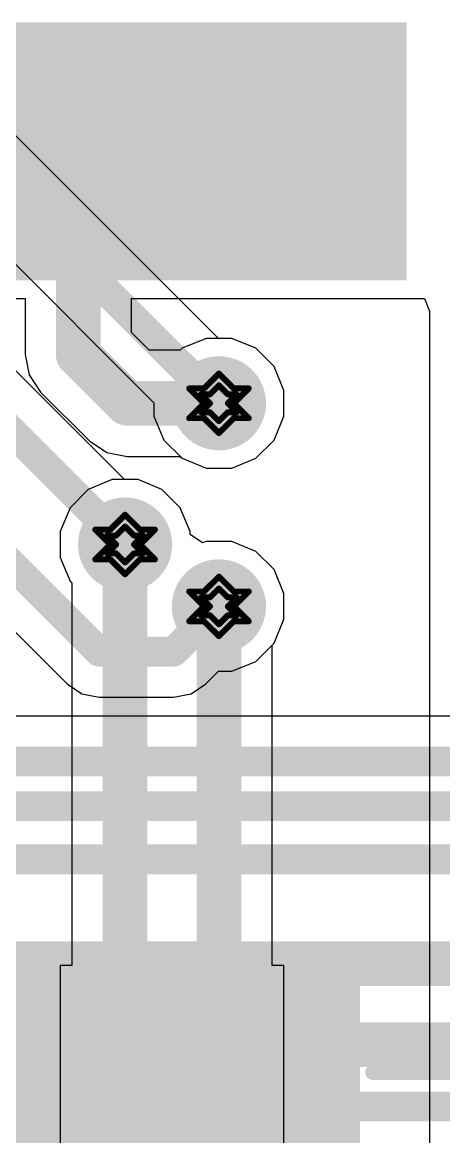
# Model space of a CAD drawing. Header units: inches. Extents: x -18 to 237, y -41 to 211.
# Drawn here: x 50.86 to 54.46, y 53.77 to 63.28 of the extents above; entities that cross this region are included whole.
import ezdxf

# ---------------------------------------------------------------- set-up
doc = ezdxf.new("R2010")
doc.units = ezdxf.units.IN
for name, color, linetype in [('Bottom Layer', 5, 'Continuous'), ('Bottom Solder', 6, 'Continuous'), ('Drill Drawing', 1, 'Continuous'), ('Top Layer', 1, 'Continuous'), ('Top Overlay', 2, 'Continuous'), ('Top Paste', 8, 'Continuous'), ('Top Solder', 216, 'Continuous'), ('Via Holes', 16, 'Continuous')]:
    doc.layers.add(name, color=color, linetype=linetype)

# ---------------------------------------------------------------- blocks, each defined once
blk = doc.blocks.new('91304_99_052R2_105')
at = {"layer": 'Top Layer'}
for points in [[(-7.9, 3.1), (-8.5, 3.1), (-8.5, 5.1), (-7.9, 5.1)], [(-7.1, 3.1), (-7.7, 3.1), (-7.7, 5.1), (-7.1, 5.1)], [(-6.3, 3.1), (-6.9, 3.1), (-6.9, 5.1), (-6.3, 5.1)], [(-5.5, 3.1), (-6.1, 3.1), (-6.1, 5.1), (-5.5, 5.1)], [(-8.3, -5.1), (-8.9, -5.1), (-8.9, -3.1), (-8.3, -3.1)], [(-7.5, -5.1), (-8.1, -5.1), (-8.1, -3.1), (-7.5, -3.1)], [(-6.7, -5.1), (-7.3, -5.1), (-7.3, -3.1), (-6.7, -3.1)], [(-5.9, -5.1), (-6.5, -5.1), (-6.5, -3.1), (-5.9, -3.1)]]:
    blk.add_hatch(color=1, dxfattribs=at).paths.add_polyline_path(points)
at = {"layer": 'Top Paste'}
for points in [[(-7.9, 3.1), (-8.5, 3.1), (-8.5, 5.1), (-7.9, 5.1)], [(-7.1, 3.1), (-7.7, 3.1), (-7.7, 5.1), (-7.1, 5.1)], [(-6.3, 3.1), (-6.9, 3.1), (-6.9, 5.1), (-6.3, 5.1)], [(-5.5, 3.1), (-6.1, 3.1), (-6.1, 5.1), (-5.5, 5.1)], [(-8.3, -5.1), (-8.9, -5.1), (-8.9, -3.1), (-8.3, -3.1)], [(-7.5, -5.1), (-8.1, -5.1), (-8.1, -3.1), (-7.5, -3.1)], [(-6.7, -5.1), (-7.3, -5.1), (-7.3, -3.1), (-6.7, -3.1)], [(-5.9, -5.1), (-6.5, -5.1), (-6.5, -3.1), (-5.9, -3.1)]]:
    blk.add_hatch(color=8, dxfattribs=at).paths.add_polyline_path(points)
at = {"layer": 'Top Solder'}
for points in [[(-8.5984, 2.9984), (-9.4016, 2.9984), (-9.4016, 5.2016), (-8.5984, 5.2016)], [(-7.7984, 2.9984), (-8.6016, 2.9984), (-8.6016, 5.2016), (-7.7984, 5.2016)], [(-6.9984, 2.9984), (-7.8016, 2.9984), (-7.8016, 5.2016), (-6.9984, 5.2016)], [(-6.1984, 2.9984), (-7.0016, 2.9984), (-7.0016, 5.2016), (-6.1984, 5.2016)], [(-5.3984, 2.9984), (-6.2016, 2.9984), (-6.2016, 5.2016), (-5.3984, 5.2016)], [(-8.1984, -5.2016), (-9.0016, -5.2016), (-9.0016, -2.9984), (-8.1984, -2.9984)], [(-7.3984, -5.2016), (-8.2016, -5.2016), (-8.2016, -2.9984), (-7.3984, -2.9984)], [(-6.5984, -5.2016), (-7.4016, -5.2016), (-7.4016, -2.9984), (-6.5984, -2.9984)], [(-5.7984, -5.2016), (-6.6016, -5.2016), (-6.6016, -2.9984), (-5.7984, -2.9984)]]:
    blk.add_hatch(color=216, dxfattribs=at).paths.add_polyline_path(points)
at = {"layer": 'Top Overlay'}
blk.add_lwpolyline([(-5.6896, -3.7592, 0.127, 0.127, 0), (-2.7432, -3.7592, 0.127, 0.127, 0)], format="xyseb", dxfattribs=at)
blk.add_lwpolyline([(-5.7214, -3.7592, 0.0635, 0.0635, 1), (-5.6578, -3.7592, 0.0635, 0.0635, 1)], format="xyseb", close=True, dxfattribs=at)

msp = doc.modelspace()

# ---------------------------------------------------------------- hatches: boundary and pattern name
at = {"layer": 'Bottom Layer'}
h = msp.add_hatch(color=5, dxfattribs=at)
edge = h.paths.add_edge_path()
edge.add_arc((52.5412, 60.0289), 0.3, 0, 360)
h = msp.add_hatch(color=5, dxfattribs=at)
edge = h.paths.add_edge_path()
edge.add_arc((51.7412, 58.8241), 0.3, 0, 360)
h = msp.add_hatch(color=5, dxfattribs=at)
edge = h.paths.add_edge_path()
edge.add_arc((52.5412, 58.296), 0.3, 0, 360)
at = {"layer": 'Bottom Solder'}
h = msp.add_hatch(color=6, dxfattribs=at)
edge = h.paths.add_edge_path()
edge.add_arc((52.5412, 60.0289), 0.4016, 0, 360)
h = msp.add_hatch(color=6, dxfattribs=at)
edge = h.paths.add_edge_path()
edge.add_arc((51.7412, 58.8241), 0.4016, 0, 360)
h = msp.add_hatch(color=6, dxfattribs=at)
edge = h.paths.add_edge_path()
edge.add_arc((52.5412, 58.296), 0.4016, 0, 360)
at = {"layer": 'Top Layer'}
h = msp.add_hatch(color=1, dxfattribs=at)
edge = h.paths.add_edge_path()
edge.add_arc((52.5412, 60.0289), 0.3, 0, 360)
h = msp.add_hatch(color=1, dxfattribs=at)
edge = h.paths.add_edge_path()
edge.add_arc((51.7412, 58.8241), 0.3, 0, 360)
h = msp.add_hatch(color=1, dxfattribs=at)
edge = h.paths.add_edge_path()
edge.add_arc((52.5412, 58.296), 0.3, 0, 360)
at = {"layer": 'Top Solder'}
h = msp.add_hatch(color=216, dxfattribs=at)
edge = h.paths.add_edge_path()
edge.add_arc((52.5412, 60.0289), 0.4016, 0, 360)
h = msp.add_hatch(color=216, dxfattribs=at)
edge = h.paths.add_edge_path()
edge.add_arc((51.7412, 58.8241), 0.4016, 0, 360)
h = msp.add_hatch(color=216, dxfattribs=at)
edge = h.paths.add_edge_path()
edge.add_arc((52.5412, 58.296), 0.4016, 0, 360)
at = {"layer": 'Via Holes'}
h = msp.add_hatch(color=7, dxfattribs=at)
edge = h.paths.add_edge_path()
edge.add_arc((52.5412, 60.0289), 0.15, 0, 360)
h = msp.add_hatch(color=7, dxfattribs=at)
edge = h.paths.add_edge_path()
edge.add_arc((51.7412, 58.8241), 0.15, 0, 360)
h = msp.add_hatch(color=7, dxfattribs=at)
edge = h.paths.add_edge_path()
edge.add_arc((52.5412, 58.296), 0.15, 0, 360)

# ---------------------------------------------------------------- linework, layer by layer
at = {"layer": 'Bottom Layer'}
for p, q in [((52.5366, 60.5829), (50.2115, 62.908)), ((49.7759, 62.2448), (51.9872, 60.0336)), ((51.7366, 59.3781), (49.6804, 61.4343)), ((52.6514, 60.5829), (52.5366, 60.5829)), ((52.855, 60.4986), (52.6514, 60.5829)), ((53.0109, 60.3427), (52.855, 60.4986)), ((48.5384, 60.3423), (51.2462, 57.6346)), ((53.0952, 60.1391), (53.0109, 60.3427)), ((53.0952, 59.9187), (53.0952, 60.1391)), ((51.9872, 60.0336), (51.9872, 59.9187)), ((51.9872, 59.9187), (52.0715, 59.7151)), ((53.0109, 59.7151), (53.0952, 59.9187)), ((52.0715, 59.7151), (52.2274, 59.5593)), ((52.855, 59.5593), (53.0109, 59.7151)), ((52.2274, 59.5593), (52.431, 59.4749)), ((52.6514, 59.4749), (52.855, 59.5593)), ((52.431, 59.4749), (52.6514, 59.4749)), ((51.8514, 59.3781), (51.7366, 59.3781)), ((52.055, 59.2938), (51.8514, 59.3781)), ((52.2109, 59.1379), (52.055, 59.2938)), ((52.2952, 58.9343), (52.2109, 59.1379)), ((52.2952, 58.908), (52.2952, 58.9343)), ((52.4008, 58.8375), (52.2952, 58.908)), ((52.431, 58.85), (52.4008, 58.8375)), ((52.6514, 58.85), (52.431, 58.85)), ((52.855, 58.7657), (52.6514, 58.85)), ((53.0109, 58.6098), (52.855, 58.7657)), ((53.0952, 58.4062), (53.0109, 58.6098)), ((53.0952, 58.1858), (53.0952, 58.4062)), ((53.0109, 57.9822), (53.0952, 58.1858)), ((52.855, 57.8263), (53.0109, 57.9822)), ((52.6514, 57.742), (52.855, 57.8263)), ((52.4291, 57.6346), (52.5366, 57.742)), ((52.5366, 57.742), (52.6514, 57.742)), ((51.2462, 57.6346), (51.3722, 57.5504)), ((52.3031, 57.5504), (52.4291, 57.6346)), ((51.3722, 57.5504), (51.5209, 57.5208)), ((52.1545, 57.5208), (52.3031, 57.5504)), ((51.5209, 57.5208), (52.1545, 57.5208)), ((55.3396, 57.3599), (47.9843, 57.3599))]:
    msp.add_line(p, q, dxfattribs=at)
for points in [[(49.9368, 62.6333, 0.254, 0.254, 0), (52.5412, 60.0289, 0.254, 0.254, 0)], [(49.4058, 61.1596, 0.254, 0.254, 0), (51.7412, 58.8241, 0.254, 0.254, 0)], [(48.6994, 60.7308, 0.254, 0.254, 0), (51.5209, 57.9093, 0.254, 0.254, 0)], [(52.1545, 57.9093, 0.254, 0.254, 0), (52.5412, 58.296, 0.254, 0.254, 0)], [(51.5209, 57.9093, 0.254, 0.254, 0), (52.1545, 57.9093, 0.254, 0.254, 0)], [(47.6975, 56.9715, 0.254, 0.254, 0), (55.5005, 56.9715, 0.254, 0.254, 0)], [(47.9282, 56.5905, 0.254, 0.254, 0), (55.7214, 56.5905, 0.254, 0.254, 0)], [(48.1305, 56.1373, 0.254, 0.254, 0), (55.9043, 56.1373, 0.254, 0.254, 0)], [(49.3412, 55.248, 0.381, 0.381, 0), (56.1115, 55.248, 0.381, 0.381, 0)], [(48.9839, 54.5549, 0.381, 0.381, 0), (56.2745, 54.5549, 0.381, 0.381, 0)], [(46.7441, 54.0293, 0.254, 0.254, 0), (66.2241, 54.0293, 0.254, 0.254, 0)]]:
    msp.add_lwpolyline(points, format="xyseb", dxfattribs=at)
for points in [[(52.4777, 60.0289, 0.127, 0.127, 1), (52.6047, 60.0289, 0.127, 0.127, 1)], [(51.6777, 58.8241, 0.127, 0.127, 1), (51.8047, 58.8241, 0.127, 0.127, 1)], [(52.4777, 58.296, 0.127, 0.127, 1), (52.6047, 58.296, 0.127, 0.127, 1)], [(51.4574, 57.9093, 0.127, 0.127, 1), (51.5844, 57.9093, 0.127, 0.127, 1)], [(51.4574, 57.9093, 0.127, 0.127, 1), (51.5844, 57.9093, 0.127, 0.127, 1)], [(52.091, 57.9093, 0.127, 0.127, 1), (52.218, 57.9093, 0.127, 0.127, 1)], [(52.091, 57.9093, 0.127, 0.127, 1), (52.218, 57.9093, 0.127, 0.127, 1)]]:
    msp.add_lwpolyline(points, format="xyseb", close=True, dxfattribs=at)
at = {"layer": 'Drill Drawing'}
for points in [[(52.4142, 60.1559, 0.0508, 0.0508, 0), (52.5412, 60.2829, 0.0508, 0.0508, 0)], [(52.5412, 60.2829, 0.0508, 0.0508, 0), (52.6682, 60.1559, 0.0508, 0.0508, 0)], [(52.465, 60.1051, 0.0508, 0.0508, 0), (52.5412, 60.1813, 0.0508, 0.0508, 0)], [(52.5412, 60.1813, 0.0508, 0.0508, 0), (52.6174, 60.1051, 0.0508, 0.0508, 0)], [(52.2872, 60.1559, 0.0508, 0.0508, 0), (52.4142, 60.0289, 0.0508, 0.0508, 0)], [(52.2872, 60.1559, 0.0508, 0.0508, 0), (52.4142, 60.1559, 0.0508, 0.0508, 0)], [(52.3888, 60.1051, 0.0508, 0.0508, 0), (52.465, 60.0289, 0.0508, 0.0508, 0)], [(52.3888, 60.1051, 0.0508, 0.0508, 0), (52.465, 60.1051, 0.0508, 0.0508, 0)], [(52.6174, 60.1051, 0.0508, 0.0508, 0), (52.6936, 60.1051, 0.0508, 0.0508, 0)], [(52.6174, 60.0289, 0.0508, 0.0508, 0), (52.6936, 60.1051, 0.0508, 0.0508, 0)], [(52.6682, 60.1559, 0.0508, 0.0508, 0), (52.7952, 60.1559, 0.0508, 0.0508, 0)], [(52.6682, 60.0289, 0.0508, 0.0508, 0), (52.7952, 60.1559, 0.0508, 0.0508, 0)], [(52.2872, 59.9019, 0.0508, 0.0508, 0), (52.4142, 60.0289, 0.0508, 0.0508, 0)], [(52.3888, 59.9527, 0.0508, 0.0508, 0), (52.465, 60.0289, 0.0508, 0.0508, 0)], [(52.6174, 60.0289, 0.0508, 0.0508, 0), (52.6936, 59.9527, 0.0508, 0.0508, 0)], [(52.6682, 60.0289, 0.0508, 0.0508, 0), (52.7952, 59.9019, 0.0508, 0.0508, 0)], [(52.2872, 59.9019, 0.0508, 0.0508, 0), (52.4142, 59.9019, 0.0508, 0.0508, 0)], [(52.3888, 59.9527, 0.0508, 0.0508, 0), (52.465, 59.9527, 0.0508, 0.0508, 0)], [(52.4142, 59.9019, 0.0508, 0.0508, 0), (52.5412, 59.7749, 0.0508, 0.0508, 0)], [(52.465, 59.9527, 0.0508, 0.0508, 0), (52.5412, 59.8765, 0.0508, 0.0508, 0)], [(52.5412, 59.8765, 0.0508, 0.0508, 0), (52.6174, 59.9527, 0.0508, 0.0508, 0)], [(52.5412, 59.7749, 0.0508, 0.0508, 0), (52.6682, 59.9019, 0.0508, 0.0508, 0)], [(52.6174, 59.9527, 0.0508, 0.0508, 0), (52.6936, 59.9527, 0.0508, 0.0508, 0)], [(52.6682, 59.9019, 0.0508, 0.0508, 0), (52.7952, 59.9019, 0.0508, 0.0508, 0)], [(51.6142, 58.9511, 0.0508, 0.0508, 0), (51.7412, 59.0781, 0.0508, 0.0508, 0)], [(51.7412, 59.0781, 0.0508, 0.0508, 0), (51.8682, 58.9511, 0.0508, 0.0508, 0)], [(51.4872, 58.9511, 0.0508, 0.0508, 0), (51.6142, 58.8241, 0.0508, 0.0508, 0)], [(51.4872, 58.9511, 0.0508, 0.0508, 0), (51.6142, 58.9511, 0.0508, 0.0508, 0)], [(51.665, 58.9003, 0.0508, 0.0508, 0), (51.7412, 58.9765, 0.0508, 0.0508, 0)], [(51.7412, 58.9765, 0.0508, 0.0508, 0), (51.8174, 58.9003, 0.0508, 0.0508, 0)], [(51.8682, 58.9511, 0.0508, 0.0508, 0), (51.9952, 58.9511, 0.0508, 0.0508, 0)], [(51.8682, 58.8241, 0.0508, 0.0508, 0), (51.9952, 58.9511, 0.0508, 0.0508, 0)], [(51.5888, 58.9003, 0.0508, 0.0508, 0), (51.665, 58.8241, 0.0508, 0.0508, 0)], [(51.5888, 58.9003, 0.0508, 0.0508, 0), (51.665, 58.9003, 0.0508, 0.0508, 0)], [(51.8174, 58.9003, 0.0508, 0.0508, 0), (51.8936, 58.9003, 0.0508, 0.0508, 0)], [(51.8174, 58.8241, 0.0508, 0.0508, 0), (51.8936, 58.9003, 0.0508, 0.0508, 0)], [(51.4872, 58.6971, 0.0508, 0.0508, 0), (51.6142, 58.8241, 0.0508, 0.0508, 0)], [(51.5888, 58.7479, 0.0508, 0.0508, 0), (51.665, 58.8241, 0.0508, 0.0508, 0)], [(51.5888, 58.7479, 0.0508, 0.0508, 0), (51.665, 58.7479, 0.0508, 0.0508, 0)], [(51.665, 58.7479, 0.0508, 0.0508, 0), (51.7412, 58.6717, 0.0508, 0.0508, 0)], [(51.7412, 58.6717, 0.0508, 0.0508, 0), (51.8174, 58.7479, 0.0508, 0.0508, 0)], [(51.8174, 58.8241, 0.0508, 0.0508, 0), (51.8936, 58.7479, 0.0508, 0.0508, 0)], [(51.8174, 58.7479, 0.0508, 0.0508, 0), (51.8936, 58.7479, 0.0508, 0.0508, 0)], [(51.8682, 58.8241, 0.0508, 0.0508, 0), (51.9952, 58.6971, 0.0508, 0.0508, 0)], [(51.4872, 58.6971, 0.0508, 0.0508, 0), (51.6142, 58.6971, 0.0508, 0.0508, 0)], [(51.6142, 58.6971, 0.0508, 0.0508, 0), (51.7412, 58.5701, 0.0508, 0.0508, 0)], [(51.7412, 58.5701, 0.0508, 0.0508, 0), (51.8682, 58.6971, 0.0508, 0.0508, 0)], [(51.8682, 58.6971, 0.0508, 0.0508, 0), (51.9952, 58.6971, 0.0508, 0.0508, 0)], [(52.4142, 58.423, 0.0508, 0.0508, 0), (52.5412, 58.55, 0.0508, 0.0508, 0)], [(52.5412, 58.55, 0.0508, 0.0508, 0), (52.6682, 58.423, 0.0508, 0.0508, 0)], [(52.2872, 58.423, 0.0508, 0.0508, 0), (52.4142, 58.296, 0.0508, 0.0508, 0)], [(52.2872, 58.423, 0.0508, 0.0508, 0), (52.4142, 58.423, 0.0508, 0.0508, 0)], [(52.3888, 58.3722, 0.0508, 0.0508, 0), (52.465, 58.296, 0.0508, 0.0508, 0)], [(52.3888, 58.3722, 0.0508, 0.0508, 0), (52.465, 58.3722, 0.0508, 0.0508, 0)], [(52.465, 58.3722, 0.0508, 0.0508, 0), (52.5412, 58.4484, 0.0508, 0.0508, 0)], [(52.5412, 58.4484, 0.0508, 0.0508, 0), (52.6174, 58.3722, 0.0508, 0.0508, 0)], [(52.6174, 58.3722, 0.0508, 0.0508, 0), (52.6936, 58.3722, 0.0508, 0.0508, 0)], [(52.6174, 58.296, 0.0508, 0.0508, 0), (52.6936, 58.3722, 0.0508, 0.0508, 0)], [(52.6682, 58.423, 0.0508, 0.0508, 0), (52.7952, 58.423, 0.0508, 0.0508, 0)], [(52.6682, 58.296, 0.0508, 0.0508, 0), (52.7952, 58.423, 0.0508, 0.0508, 0)], [(52.2872, 58.169, 0.0508, 0.0508, 0), (52.4142, 58.296, 0.0508, 0.0508, 0)], [(52.3888, 58.2198, 0.0508, 0.0508, 0), (52.465, 58.296, 0.0508, 0.0508, 0)], [(52.6174, 58.296, 0.0508, 0.0508, 0), (52.6936, 58.2198, 0.0508, 0.0508, 0)], [(52.6682, 58.296, 0.0508, 0.0508, 0), (52.7952, 58.169, 0.0508, 0.0508, 0)], [(52.3888, 58.2198, 0.0508, 0.0508, 0), (52.465, 58.2198, 0.0508, 0.0508, 0)], [(52.465, 58.2198, 0.0508, 0.0508, 0), (52.5412, 58.1436, 0.0508, 0.0508, 0)], [(52.5412, 58.1436, 0.0508, 0.0508, 0), (52.6174, 58.2198, 0.0508, 0.0508, 0)], [(52.6174, 58.2198, 0.0508, 0.0508, 0), (52.6936, 58.2198, 0.0508, 0.0508, 0)], [(52.2872, 58.169, 0.0508, 0.0508, 0), (52.4142, 58.169, 0.0508, 0.0508, 0)], [(52.4142, 58.169, 0.0508, 0.0508, 0), (52.5412, 58.042, 0.0508, 0.0508, 0)], [(52.5412, 58.042, 0.0508, 0.0508, 0), (52.6682, 58.169, 0.0508, 0.0508, 0)], [(52.6682, 58.169, 0.0508, 0.0508, 0), (52.7952, 58.169, 0.0508, 0.0508, 0)]]:
    msp.add_lwpolyline(points, format="xyseb", dxfattribs=at)
for points in [[(52.5285, 60.2829, 0.0254, 0.0254, 1), (52.5539, 60.2829, 0.0254, 0.0254, 1)], [(52.5285, 60.2829, 0.0254, 0.0254, 1), (52.5539, 60.2829, 0.0254, 0.0254, 1)], [(52.5285, 60.1813, 0.0254, 0.0254, 1), (52.5539, 60.1813, 0.0254, 0.0254, 1)], [(52.5285, 60.1813, 0.0254, 0.0254, 1), (52.5539, 60.1813, 0.0254, 0.0254, 1)], [(52.2745, 60.1559, 0.0254, 0.0254, 1), (52.2999, 60.1559, 0.0254, 0.0254, 1)], [(52.2745, 60.1559, 0.0254, 0.0254, 1), (52.2999, 60.1559, 0.0254, 0.0254, 1)], [(52.3761, 60.1051, 0.0254, 0.0254, 1), (52.4015, 60.1051, 0.0254, 0.0254, 1)], [(52.3761, 60.1051, 0.0254, 0.0254, 1), (52.4015, 60.1051, 0.0254, 0.0254, 1)], [(52.4015, 60.1559, 0.0254, 0.0254, 1), (52.4269, 60.1559, 0.0254, 0.0254, 1)], [(52.4015, 60.1559, 0.0254, 0.0254, 1), (52.4269, 60.1559, 0.0254, 0.0254, 1)], [(52.4523, 60.1051, 0.0254, 0.0254, 1), (52.4777, 60.1051, 0.0254, 0.0254, 1)], [(52.4523, 60.1051, 0.0254, 0.0254, 1), (52.4777, 60.1051, 0.0254, 0.0254, 1)], [(52.6047, 60.1051, 0.0254, 0.0254, 1), (52.6301, 60.1051, 0.0254, 0.0254, 1)], [(52.6047, 60.1051, 0.0254, 0.0254, 1), (52.6301, 60.1051, 0.0254, 0.0254, 1)], [(52.6555, 60.1559, 0.0254, 0.0254, 1), (52.6809, 60.1559, 0.0254, 0.0254, 1)], [(52.6555, 60.1559, 0.0254, 0.0254, 1), (52.6809, 60.1559, 0.0254, 0.0254, 1)], [(52.6809, 60.1051, 0.0254, 0.0254, 1), (52.7063, 60.1051, 0.0254, 0.0254, 1)], [(52.6809, 60.1051, 0.0254, 0.0254, 1), (52.7063, 60.1051, 0.0254, 0.0254, 1)], [(52.7825, 60.1559, 0.0254, 0.0254, 1), (52.8079, 60.1559, 0.0254, 0.0254, 1)], [(52.7825, 60.1559, 0.0254, 0.0254, 1), (52.8079, 60.1559, 0.0254, 0.0254, 1)], [(52.4015, 60.0289, 0.0254, 0.0254, 1), (52.4269, 60.0289, 0.0254, 0.0254, 1)], [(52.4015, 60.0289, 0.0254, 0.0254, 1), (52.4269, 60.0289, 0.0254, 0.0254, 1)], [(52.4523, 60.0289, 0.0254, 0.0254, 1), (52.4777, 60.0289, 0.0254, 0.0254, 1)], [(52.4523, 60.0289, 0.0254, 0.0254, 1), (52.4777, 60.0289, 0.0254, 0.0254, 1)], [(52.6047, 60.0289, 0.0254, 0.0254, 1), (52.6301, 60.0289, 0.0254, 0.0254, 1)], [(52.6047, 60.0289, 0.0254, 0.0254, 1), (52.6301, 60.0289, 0.0254, 0.0254, 1)], [(52.6555, 60.0289, 0.0254, 0.0254, 1), (52.6809, 60.0289, 0.0254, 0.0254, 1)], [(52.6555, 60.0289, 0.0254, 0.0254, 1), (52.6809, 60.0289, 0.0254, 0.0254, 1)], [(52.2745, 59.9019, 0.0254, 0.0254, 1), (52.2999, 59.9019, 0.0254, 0.0254, 1)], [(52.2745, 59.9019, 0.0254, 0.0254, 1), (52.2999, 59.9019, 0.0254, 0.0254, 1)], [(52.3761, 59.9527, 0.0254, 0.0254, 1), (52.4015, 59.9527, 0.0254, 0.0254, 1)], [(52.3761, 59.9527, 0.0254, 0.0254, 1), (52.4015, 59.9527, 0.0254, 0.0254, 1)], [(52.4015, 59.9019, 0.0254, 0.0254, 1), (52.4269, 59.9019, 0.0254, 0.0254, 1)], [(52.4015, 59.9019, 0.0254, 0.0254, 1), (52.4269, 59.9019, 0.0254, 0.0254, 1)], [(52.4523, 59.9527, 0.0254, 0.0254, 1), (52.4777, 59.9527, 0.0254, 0.0254, 1)], [(52.4523, 59.9527, 0.0254, 0.0254, 1), (52.4777, 59.9527, 0.0254, 0.0254, 1)], [(52.6047, 59.9527, 0.0254, 0.0254, 1), (52.6301, 59.9527, 0.0254, 0.0254, 1)], [(52.6047, 59.9527, 0.0254, 0.0254, 1), (52.6301, 59.9527, 0.0254, 0.0254, 1)], [(52.6555, 59.9019, 0.0254, 0.0254, 1), (52.6809, 59.9019, 0.0254, 0.0254, 1)], [(52.6555, 59.9019, 0.0254, 0.0254, 1), (52.6809, 59.9019, 0.0254, 0.0254, 1)], [(52.6809, 59.9527, 0.0254, 0.0254, 1), (52.7063, 59.9527, 0.0254, 0.0254, 1)], [(52.6809, 59.9527, 0.0254, 0.0254, 1), (52.7063, 59.9527, 0.0254, 0.0254, 1)], [(52.7825, 59.9019, 0.0254, 0.0254, 1), (52.8079, 59.9019, 0.0254, 0.0254, 1)], [(52.7825, 59.9019, 0.0254, 0.0254, 1), (52.8079, 59.9019, 0.0254, 0.0254, 1)], [(52.5285, 59.8765, 0.0254, 0.0254, 1), (52.5539, 59.8765, 0.0254, 0.0254, 1)], [(52.5285, 59.8765, 0.0254, 0.0254, 1), (52.5539, 59.8765, 0.0254, 0.0254, 1)], [(52.5285, 59.7749, 0.0254, 0.0254, 1), (52.5539, 59.7749, 0.0254, 0.0254, 1)], [(52.5285, 59.7749, 0.0254, 0.0254, 1), (52.5539, 59.7749, 0.0254, 0.0254, 1)], [(51.7285, 59.0781, 0.0254, 0.0254, 1), (51.7539, 59.0781, 0.0254, 0.0254, 1)], [(51.7285, 59.0781, 0.0254, 0.0254, 1), (51.7539, 59.0781, 0.0254, 0.0254, 1)], [(51.4745, 58.9511, 0.0254, 0.0254, 1), (51.4999, 58.9511, 0.0254, 0.0254, 1)], [(51.4745, 58.9511, 0.0254, 0.0254, 1), (51.4999, 58.9511, 0.0254, 0.0254, 1)], [(51.6015, 58.9511, 0.0254, 0.0254, 1), (51.6269, 58.9511, 0.0254, 0.0254, 1)], [(51.6015, 58.9511, 0.0254, 0.0254, 1), (51.6269, 58.9511, 0.0254, 0.0254, 1)], [(51.7285, 58.9765, 0.0254, 0.0254, 1), (51.7539, 58.9765, 0.0254, 0.0254, 1)], [(51.7285, 58.9765, 0.0254, 0.0254, 1), (51.7539, 58.9765, 0.0254, 0.0254, 1)], [(51.8555, 58.9511, 0.0254, 0.0254, 1), (51.8809, 58.9511, 0.0254, 0.0254, 1)], [(51.8555, 58.9511, 0.0254, 0.0254, 1), (51.8809, 58.9511, 0.0254, 0.0254, 1)], [(51.9825, 58.9511, 0.0254, 0.0254, 1), (52.0079, 58.9511, 0.0254, 0.0254, 1)], [(51.9825, 58.9511, 0.0254, 0.0254, 1), (52.0079, 58.9511, 0.0254, 0.0254, 1)], [(51.5761, 58.9003, 0.0254, 0.0254, 1), (51.6015, 58.9003, 0.0254, 0.0254, 1)], [(51.5761, 58.9003, 0.0254, 0.0254, 1), (51.6015, 58.9003, 0.0254, 0.0254, 1)], [(51.6523, 58.9003, 0.0254, 0.0254, 1), (51.6777, 58.9003, 0.0254, 0.0254, 1)], [(51.6523, 58.9003, 0.0254, 0.0254, 1), (51.6777, 58.9003, 0.0254, 0.0254, 1)], [(51.8047, 58.9003, 0.0254, 0.0254, 1), (51.8301, 58.9003, 0.0254, 0.0254, 1)], [(51.8047, 58.9003, 0.0254, 0.0254, 1), (51.8301, 58.9003, 0.0254, 0.0254, 1)], [(51.8809, 58.9003, 0.0254, 0.0254, 1), (51.9063, 58.9003, 0.0254, 0.0254, 1)], [(51.8809, 58.9003, 0.0254, 0.0254, 1), (51.9063, 58.9003, 0.0254, 0.0254, 1)], [(51.5761, 58.7479, 0.0254, 0.0254, 1), (51.6015, 58.7479, 0.0254, 0.0254, 1)], [(51.5761, 58.7479, 0.0254, 0.0254, 1), (51.6015, 58.7479, 0.0254, 0.0254, 1)], [(51.6015, 58.8241, 0.0254, 0.0254, 1), (51.6269, 58.8241, 0.0254, 0.0254, 1)], [(51.6015, 58.8241, 0.0254, 0.0254, 1), (51.6269, 58.8241, 0.0254, 0.0254, 1)], [(51.6523, 58.8241, 0.0254, 0.0254, 1), (51.6777, 58.8241, 0.0254, 0.0254, 1)], [(51.6523, 58.8241, 0.0254, 0.0254, 1), (51.6777, 58.8241, 0.0254, 0.0254, 1)], [(51.6523, 58.7479, 0.0254, 0.0254, 1), (51.6777, 58.7479, 0.0254, 0.0254, 1)], [(51.6523, 58.7479, 0.0254, 0.0254, 1), (51.6777, 58.7479, 0.0254, 0.0254, 1)], [(51.8047, 58.8241, 0.0254, 0.0254, 1), (51.8301, 58.8241, 0.0254, 0.0254, 1)], [(51.8047, 58.8241, 0.0254, 0.0254, 1), (51.8301, 58.8241, 0.0254, 0.0254, 1)], [(51.8047, 58.7479, 0.0254, 0.0254, 1), (51.8301, 58.7479, 0.0254, 0.0254, 1)], [(51.8047, 58.7479, 0.0254, 0.0254, 1), (51.8301, 58.7479, 0.0254, 0.0254, 1)], [(51.8555, 58.8241, 0.0254, 0.0254, 1), (51.8809, 58.8241, 0.0254, 0.0254, 1)], [(51.8555, 58.8241, 0.0254, 0.0254, 1), (51.8809, 58.8241, 0.0254, 0.0254, 1)], [(51.8809, 58.7479, 0.0254, 0.0254, 1), (51.9063, 58.7479, 0.0254, 0.0254, 1)], [(51.8809, 58.7479, 0.0254, 0.0254, 1), (51.9063, 58.7479, 0.0254, 0.0254, 1)], [(51.4745, 58.6971, 0.0254, 0.0254, 1), (51.4999, 58.6971, 0.0254, 0.0254, 1)], [(51.4745, 58.6971, 0.0254, 0.0254, 1), (51.4999, 58.6971, 0.0254, 0.0254, 1)], [(51.6015, 58.6971, 0.0254, 0.0254, 1), (51.6269, 58.6971, 0.0254, 0.0254, 1)], [(51.6015, 58.6971, 0.0254, 0.0254, 1), (51.6269, 58.6971, 0.0254, 0.0254, 1)], [(51.7285, 58.6717, 0.0254, 0.0254, 1), (51.7539, 58.6717, 0.0254, 0.0254, 1)], [(51.7285, 58.6717, 0.0254, 0.0254, 1), (51.7539, 58.6717, 0.0254, 0.0254, 1)], [(51.8555, 58.6971, 0.0254, 0.0254, 1), (51.8809, 58.6971, 0.0254, 0.0254, 1)], [(51.8555, 58.6971, 0.0254, 0.0254, 1), (51.8809, 58.6971, 0.0254, 0.0254, 1)], [(51.9825, 58.6971, 0.0254, 0.0254, 1), (52.0079, 58.6971, 0.0254, 0.0254, 1)], [(51.9825, 58.6971, 0.0254, 0.0254, 1), (52.0079, 58.6971, 0.0254, 0.0254, 1)], [(51.7285, 58.5701, 0.0254, 0.0254, 1), (51.7539, 58.5701, 0.0254, 0.0254, 1)], [(51.7285, 58.5701, 0.0254, 0.0254, 1), (51.7539, 58.5701, 0.0254, 0.0254, 1)], [(52.5285, 58.55, 0.0254, 0.0254, 1), (52.5539, 58.55, 0.0254, 0.0254, 1)], [(52.5285, 58.55, 0.0254, 0.0254, 1), (52.5539, 58.55, 0.0254, 0.0254, 1)], [(52.2745, 58.423, 0.0254, 0.0254, 1), (52.2999, 58.423, 0.0254, 0.0254, 1)], [(52.2745, 58.423, 0.0254, 0.0254, 1), (52.2999, 58.423, 0.0254, 0.0254, 1)], [(52.3761, 58.3722, 0.0254, 0.0254, 1), (52.4015, 58.3722, 0.0254, 0.0254, 1)], [(52.3761, 58.3722, 0.0254, 0.0254, 1), (52.4015, 58.3722, 0.0254, 0.0254, 1)], [(52.4015, 58.423, 0.0254, 0.0254, 1), (52.4269, 58.423, 0.0254, 0.0254, 1)], [(52.4015, 58.423, 0.0254, 0.0254, 1), (52.4269, 58.423, 0.0254, 0.0254, 1)], [(52.4523, 58.3722, 0.0254, 0.0254, 1), (52.4777, 58.3722, 0.0254, 0.0254, 1)], [(52.4523, 58.3722, 0.0254, 0.0254, 1), (52.4777, 58.3722, 0.0254, 0.0254, 1)], [(52.5285, 58.4484, 0.0254, 0.0254, 1), (52.5539, 58.4484, 0.0254, 0.0254, 1)], [(52.5285, 58.4484, 0.0254, 0.0254, 1), (52.5539, 58.4484, 0.0254, 0.0254, 1)], [(52.6047, 58.3722, 0.0254, 0.0254, 1), (52.6301, 58.3722, 0.0254, 0.0254, 1)], [(52.6047, 58.3722, 0.0254, 0.0254, 1), (52.6301, 58.3722, 0.0254, 0.0254, 1)], [(52.6555, 58.423, 0.0254, 0.0254, 1), (52.6809, 58.423, 0.0254, 0.0254, 1)], [(52.6555, 58.423, 0.0254, 0.0254, 1), (52.6809, 58.423, 0.0254, 0.0254, 1)], [(52.6809, 58.3722, 0.0254, 0.0254, 1), (52.7063, 58.3722, 0.0254, 0.0254, 1)], [(52.6809, 58.3722, 0.0254, 0.0254, 1), (52.7063, 58.3722, 0.0254, 0.0254, 1)], [(52.7825, 58.423, 0.0254, 0.0254, 1), (52.8079, 58.423, 0.0254, 0.0254, 1)], [(52.7825, 58.423, 0.0254, 0.0254, 1), (52.8079, 58.423, 0.0254, 0.0254, 1)], [(52.4015, 58.296, 0.0254, 0.0254, 1), (52.4269, 58.296, 0.0254, 0.0254, 1)], [(52.4015, 58.296, 0.0254, 0.0254, 1), (52.4269, 58.296, 0.0254, 0.0254, 1)], [(52.4523, 58.296, 0.0254, 0.0254, 1), (52.4777, 58.296, 0.0254, 0.0254, 1)], [(52.4523, 58.296, 0.0254, 0.0254, 1), (52.4777, 58.296, 0.0254, 0.0254, 1)], [(52.6047, 58.296, 0.0254, 0.0254, 1), (52.6301, 58.296, 0.0254, 0.0254, 1)], [(52.6047, 58.296, 0.0254, 0.0254, 1), (52.6301, 58.296, 0.0254, 0.0254, 1)], [(52.6555, 58.296, 0.0254, 0.0254, 1), (52.6809, 58.296, 0.0254, 0.0254, 1)], [(52.6555, 58.296, 0.0254, 0.0254, 1), (52.6809, 58.296, 0.0254, 0.0254, 1)], [(52.3761, 58.2198, 0.0254, 0.0254, 1), (52.4015, 58.2198, 0.0254, 0.0254, 1)], [(52.3761, 58.2198, 0.0254, 0.0254, 1), (52.4015, 58.2198, 0.0254, 0.0254, 1)], [(52.4523, 58.2198, 0.0254, 0.0254, 1), (52.4777, 58.2198, 0.0254, 0.0254, 1)], [(52.4523, 58.2198, 0.0254, 0.0254, 1), (52.4777, 58.2198, 0.0254, 0.0254, 1)], [(52.6047, 58.2198, 0.0254, 0.0254, 1), (52.6301, 58.2198, 0.0254, 0.0254, 1)], [(52.6047, 58.2198, 0.0254, 0.0254, 1), (52.6301, 58.2198, 0.0254, 0.0254, 1)], [(52.6809, 58.2198, 0.0254, 0.0254, 1), (52.7063, 58.2198, 0.0254, 0.0254, 1)], [(52.6809, 58.2198, 0.0254, 0.0254, 1), (52.7063, 58.2198, 0.0254, 0.0254, 1)], [(52.2745, 58.169, 0.0254, 0.0254, 1), (52.2999, 58.169, 0.0254, 0.0254, 1)], [(52.2745, 58.169, 0.0254, 0.0254, 1), (52.2999, 58.169, 0.0254, 0.0254, 1)], [(52.4015, 58.169, 0.0254, 0.0254, 1), (52.4269, 58.169, 0.0254, 0.0254, 1)], [(52.4015, 58.169, 0.0254, 0.0254, 1), (52.4269, 58.169, 0.0254, 0.0254, 1)], [(52.5285, 58.1436, 0.0254, 0.0254, 1), (52.5539, 58.1436, 0.0254, 0.0254, 1)], [(52.5285, 58.1436, 0.0254, 0.0254, 1), (52.5539, 58.1436, 0.0254, 0.0254, 1)], [(52.6555, 58.169, 0.0254, 0.0254, 1), (52.6809, 58.169, 0.0254, 0.0254, 1)], [(52.6555, 58.169, 0.0254, 0.0254, 1), (52.6809, 58.169, 0.0254, 0.0254, 1)], [(52.7825, 58.169, 0.0254, 0.0254, 1), (52.8079, 58.169, 0.0254, 0.0254, 1)], [(52.7825, 58.169, 0.0254, 0.0254, 1), (52.8079, 58.169, 0.0254, 0.0254, 1)], [(52.5285, 58.042, 0.0254, 0.0254, 1), (52.5539, 58.042, 0.0254, 0.0254, 1)], [(52.5285, 58.042, 0.0254, 0.0254, 1), (52.5539, 58.042, 0.0254, 0.0254, 1)]]:
    msp.add_lwpolyline(points, format="xyseb", close=True, dxfattribs=at)
at = {"layer": 'Top Layer'}
for p, q in [((49.1872, 60.9245), (50.888, 60.9245)), ((50.888, 60.9245), (50.888, 60.4454)), ((51.7944, 60.6331), (51.7944, 60.9245)), ((51.7944, 60.9245), (54.2952, 60.9245)), ((54.2952, 60.9245), (54.3367, 60.8147)), ((54.3367, 60.8147), (54.3367, 52.6562)), ((51.9454, 60.4821), (51.7944, 60.6331)), ((52.431, 60.5829), (52.2274, 60.4986)), ((52.6514, 60.5829), (52.431, 60.5829)), ((52.855, 60.4986), (52.6514, 60.5829)), ((52.2109, 60.4821), (51.9454, 60.4821)), ((52.2274, 60.4986), (52.2109, 60.4821)), ((53.0109, 60.3427), (52.855, 60.4986)), ((50.888, 60.4454), (50.9225, 60.272)), ((53.0952, 60.1391), (53.0109, 60.3427)), ((50.9225, 60.272), (51.0207, 60.1249)), ((51.0207, 60.1249), (51.4372, 59.7085)), ((53.0952, 59.9187), (53.0952, 60.1391)), ((53.0109, 59.7151), (53.0952, 59.9187)), ((51.4372, 59.7085), (51.4372, 59.7085)), ((51.4372, 59.7085), (51.5842, 59.6102)), ((52.855, 59.5593), (53.0109, 59.7151)), ((51.5842, 59.6102), (51.7577, 59.5757)), ((51.7577, 59.5757), (51.7577, 59.5757)), ((51.7577, 59.5757), (52.2109, 59.5757)), ((52.2109, 59.5757), (52.2274, 59.5593)), ((52.2274, 59.5593), (52.431, 59.4749)), ((52.6514, 59.4749), (52.855, 59.5593)), ((52.431, 59.4749), (52.6514, 59.4749)), ((51.631, 59.3781), (51.4274, 59.2938)), ((51.8514, 59.3781), (51.631, 59.3781)), ((52.055, 59.2938), (51.8514, 59.3781)), ((51.4274, 59.2938), (51.2715, 59.1379)), ((52.2109, 59.1379), (52.055, 59.2938)), ((51.2715, 59.1379), (51.1872, 58.9343)), ((52.2952, 58.9343), (52.2109, 59.1379)), ((51.1872, 58.9343), (51.1872, 58.7139)), ((52.2952, 58.908), (52.2952, 58.9343)), ((52.4008, 58.8375), (52.2952, 58.908)), ((52.431, 58.85), (52.4008, 58.8375)), ((52.6514, 58.85), (52.431, 58.85)), ((52.855, 58.7657), (52.6514, 58.85)), ((51.1872, 58.7139), (51.2715, 58.5103)), ((53.0109, 58.6098), (52.855, 58.7657)), ((53.0952, 58.4062), (53.0109, 58.6098)), ((51.2715, 58.5103), (51.288, 58.4939)), ((51.288, 58.4939), (51.288, 55.2325)), ((53.0952, 58.1858), (53.0952, 58.4062)), ((53.0109, 57.9822), (53.0952, 58.1858)), ((52.9944, 57.9657), (53.0109, 57.9822)), ((52.9944, 55.2325), (52.9944, 57.9657)), ((51.288, 55.2325), (51.1872, 55.2325)), ((51.1872, 55.2325), (51.1872, 52.7245)), ((53.0952, 55.2325), (52.9944, 55.2325)), ((53.0952, 52.7245), (53.0952, 55.2325))]:
    msp.add_line(p, q, dxfattribs=at)
for points in [[(51.3412, 60.4454, 0.381, 0.381, 0), (51.3412, 62.1785, 0.381, 0.381, 0)], [(51.3412, 60.4454, 0.381, 0.381, 0), (51.7577, 60.0289, 0.381, 0.381, 0)], [(51.7577, 60.0289, 0.381, 0.381, 0), (52.5412, 60.0289, 0.381, 0.381, 0)], [(51.7412, 53.9785, 0.381, 0.381, 0), (51.7412, 58.8241, 0.381, 0.381, 0)], [(52.5412, 53.9785, 0.381, 0.381, 0), (52.5412, 58.296, 0.381, 0.381, 0)]]:
    msp.add_lwpolyline(points, format="xyseb", dxfattribs=at)
for points in [[(51.246, 62.1785, 0.1905, 0.1905, 1), (51.4365, 62.1785, 0.1905, 0.1905, 1)], [(51.246, 60.4454, 0.1905, 0.1905, 1), (51.4365, 60.4454, 0.1905, 0.1905, 1)], [(51.246, 60.4454, 0.1905, 0.1905, 1), (51.4365, 60.4454, 0.1905, 0.1905, 1)], [(51.6624, 60.0289, 0.1905, 0.1905, 1), (51.8529, 60.0289, 0.1905, 0.1905, 1)], [(51.6624, 60.0289, 0.1905, 0.1905, 1), (51.8529, 60.0289, 0.1905, 0.1905, 1)], [(52.446, 60.0289, 0.1905, 0.1905, 1), (52.6365, 60.0289, 0.1905, 0.1905, 1)], [(51.646, 58.8241, 0.1905, 0.1905, 1), (51.8365, 58.8241, 0.1905, 0.1905, 1)], [(52.446, 58.296, 0.1905, 0.1905, 1), (52.6365, 58.296, 0.1905, 0.1905, 1)], [(51.646, 53.9785, 0.1905, 0.1905, 1), (51.8365, 53.9785, 0.1905, 0.1905, 1)], [(52.446, 53.9785, 0.1905, 0.1905, 1), (52.6365, 53.9785, 0.1905, 0.1905, 1)]]:
    msp.add_lwpolyline(points, format="xyseb", close=True, dxfattribs=at)

# ---------------------------------------------------------------- block references
msp.add_blockref('91304_99_052R2_105', (59.5412, 58.0785))

doc.saveas('drawing.dxf')
